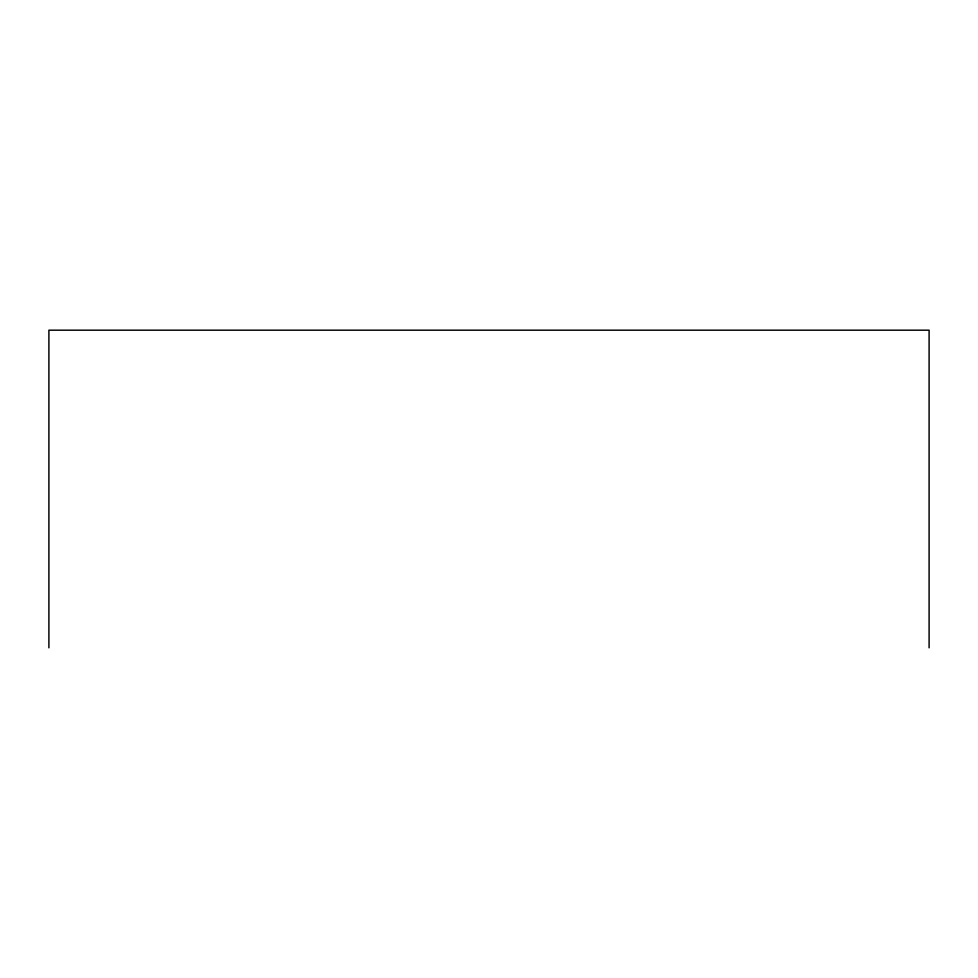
<?xml version="1.0" encoding="UTF-8"?>
<svg xmlns="http://www.w3.org/2000/svg" width="978" height="978" viewBox="0 0 978 978"><rect width="100%" height="100%" fill="white"/><g stroke="black" fill="none" stroke-linecap="round" stroke-linejoin="round"><path stroke-width="1.47" d="M929.1 647.815L929.1 330.185L48.9 330.185L48.9 647.815"/></g></svg>
